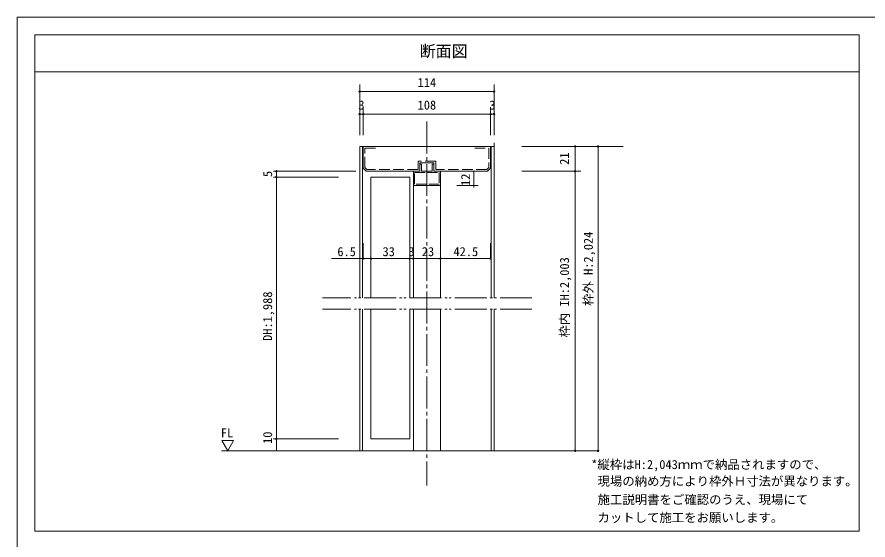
# Model space of a CAD drawing. Units: millimetres on the paper, enlarged 10 times, with parts at other scales. Extents: x -2000 to 2000, y -1385 to 1385.
# Drawn here: x -2000 to 405, y -92 to 1385 of the extents above; entities that cross this region are included whole.
import ezdxf
from ezdxf.enums import TextEntityAlignment as Align

# ---------------------------------------------------------------- set-up
doc = ezdxf.new("R2010")
doc.units = ezdxf.units.MM
doc.header["$LTSCALE"] = 10
doc.header["$PDMODE"] = 32
doc.header["$PDSIZE"] = 4
for name, pattern in [('CHAIN2', [12, 9, -1, 1, -1]), ('DASHED3', [4, 3, -1]), ('DOUBLE_CHAIN2', [12.8, 9, -1, 0.6, -0.6, 0.6, -1])]:
    doc.linetypes.add(name, pattern=pattern)
for name, color, linetype, lineweight in [('1-0_下線', 7, 'Continuous', 20), ('1-1_0', 7, 'Continuous', 20), ('2-0_18', 7, 'Continuous', 20)]:
    doc.layers.add(name, color=color, linetype=linetype, lineweight=lineweight)
doc.styles.add('ＭＳ ゴシック', font='')
doc.styles.get('ＭＳ ゴシック').set_extended_font_data('MS Gothic')

msp = doc.modelspace()

# ---------------------------------------------------------------- linework, layer by layer
at = {"layer": '1-0_下線'}
for p, q in [((-1950, 1335), (380, 1335)), ((-1950, 1335), (380, 1335)), ((-1950, -67.5), (-1950, 1335)), ((380, -67.5), (380, 1335)), ((380, -67.5), (380, 1335)), ((380, -67.5), (380, 1335)), ((380, 1230), (-1950, 1230)), ((-1950, 1230), (380, 1230)), ((380, -67.5), (-1950, -67.5))]:
    msp.add_line(p, q, dxfattribs=at)
for points in [[(380, -67.5), (-1950, -67.5), (-1950, 1335)], [(-1950, 1230), (380, 1230), (-1950, 1230)]]:
    msp.add_lwpolyline(points, dxfattribs=at)
at = {"layer": '1-1_0'}
for p, q in [((-1950, 1335), (380, 1335)), ((380, -67.5), (380, 1335)), ((-1950, 1230), (380, 1230))]:
    msp.add_line(p, q, dxfattribs=at)
msp.add_lwpolyline([(-2000, -1385), (2000, -1385), (2000, 1385), (-2000, 1385)], close=True, dxfattribs=at)
msp.add_lwpolyline([(380, -67.5), (-1950, -67.5), (-1950, 1335)], dxfattribs=at)
at = {"layer": '2-0_18', "color": 4, "lineweight": 9}
for p, q in [((-1031.55, 1194.45), (-1031.55, 1051.64)), ((-651.55, 1194.45), (-651.55, 1051.64)), ((-1031.55, 1174.45), (-651.55, 1174.45)), ((-1031.55, 1130.69), (-1031.55, 1051.64)), ((-1021.55, 1130.69), (-1021.55, 1051.64)), ((-661.55, 1130.69), (-661.55, 1051.64)), ((-651.55, 1130.69), (-651.55, 1051.64)), ((-1021.55, 1110.69), (-1031.55, 1110.69)), ((-661.55, 1110.69), (-1021.55, 1110.69)), ((-651.55, 1110.69), (-661.55, 1110.69))]:
    msp.add_line(p, q, dxfattribs=at)
at = {"layer": '2-0_18', "linetype": 'CHAIN2'}
msp.add_line((-841.55, 1089.37), (-841.55, 61.16), dxfattribs=at)
at = {"layer": '2-0_18'}
for p, q in [((-1031.55, 1019.43), (-1021.55, 1019.43)), ((-1031.55, 591.21), (-1031.55, 1019.43)), ((-1023.22, 591.21), (-1023.22, 1019.43)), ((-1021.55, 1019.43), (-841.55, 1019.43)), ((-1021.55, 1019.43), (-661.55, 1019.43)), ((-1021.55, 957.77), (-1021.55, 1019.43)), ((-651.55, 1019.43), (-661.55, 1019.43)), ((-661.55, 1019.43), (-661.55, 957.77)), ((-659.88, 591.21), (-659.88, 1019.43)), ((-651.55, 591.21), (-651.55, 1029.43)), ((-651.55, 591.21), (-651.55, 1019.43)), ((-573.49, 1019.43), (-286.52, 1019.43)), ((-422.63, 1019.43), (-422.63, 159.66)), ((-357.96, 1019.43), (-357.96, 159.66)), ((-856.55, 969.43), (-856.55, 949.43)), ((-816.55, 954.43), (-816.55, 977.77)), ((-1042.55, 949.43), (-1274.94, 949.43)), ((-1266.8, 159.66), (-1266.8, 949.43)), ((-709.23, 949.43), (-709.23, 903.42)), ((-573.49, 949.43), (-413.1, 949.43)), ((-422.63, 949.43), (-406.71, 949.43)), ((-1091.36, 932.77), (-1274.95, 932.77)), ((-1091.35, 932.77), (-1274.94, 932.77)), ((-999.88, 932.77), (-999.88, 591.21)), ((-999.88, 932.77), (-889.88, 932.77)), ((-889.88, 932.77), (-889.88, 591.21)), ((-879.88, 909.43), (-879.88, 591.21)), ((-803.22, 909.43), (-803.22, 591.21)), ((-757.24, 909.43), (-696.62, 909.43)), ((-1021.55, 745.87), (-1021.55, 702.55)), ((-661.55, 745.87), (-661.55, 702.55)), ((-1110.86, 702.55), (-661.55, 702.55)), ((-1031.55, 159.66), (-1031.55, 559.17)), ((-1023.22, 159.66), (-1023.22, 559.17)), ((-889.88, 559.17), (-889.88, 193)), ((-879.88, 159.66), (-879.88, 559.17)), ((-803.22, 159.66), (-803.22, 559.17)), ((-803.22, 159.66), (-803.22, 559.17)), ((-659.88, 159.66), (-659.88, 559.17)), ((-651.55, 159.66), (-651.55, 559.17)), ((-1091.36, 193), (-1274.95, 193)), ((-357.96, 159.66), (-1422.46, 159.66)), ((-1091.35, 159.66), (-1398.97, 159.66)), ((-422.63, 159.66), (-406.71, 159.66))]:
    msp.add_line(p, q, dxfattribs=at)
at = {"layer": '2-0_18', "linetype": 'DASHED3'}
for p, q in [((-706.55, 1014.43), (-666.55, 1014.43)), ((-666.55, 1014.43), (-666.55, 959.84))]:
    msp.add_line(p, q, dxfattribs=at)
at = {"layer": '2-0_18', "linetype": 'DOUBLE_CHAIN2'}
for p, q in [((-544.65, 591.21), (-1136.99, 591.21)), ((-544.65, 559.17), (-1136.99, 559.17))]:
    msp.add_line(p, q, dxfattribs=at)
at = {"layer": '2-0_18', "linetype": 'DASHED3'}
for points in [[(-1016.55, 959.84), (-1016.55, 1014.43), (-976.55, 1014.43)], [(-816.55, 977.77), (-866.55, 977.77), (-866.55, 954.43), (-1011.14, 954.43), (-1016.55, 959.84)], [(-666.55, 959.84), (-671.95, 954.43), (-816.55, 954.43)]]:
    msp.add_lwpolyline(points, dxfattribs=at)
at = {"layer": '2-0_18'}
for points in [[(-821.55, 949.43), (-821.55, 972.77), (-861.55, 972.77), (-861.55, 949.43), (-1013.22, 949.43), (-1021.55, 957.77)], [(-861.55, 969.43), (-861.55, 949.43), (-879.88, 949.43)], [(-826.55, 969.43), (-826.55, 949.43), (-826.55, 969.43)], [(-826.55, 969.43), (-826.55, 949.43), (-826.55, 954.43), (-826.55, 949.43)], [(-821.55, 969.43), (-821.55, 949.43), (-803.22, 949.43)], [(-821.55, 949.43), (-803.22, 949.43), (-803.22, 909.43), (-841.55, 909.43), (-879.88, 909.43), (-879.88, 949.43), (-861.55, 949.43)], [(-856.55, 949.43), (-826.55, 949.43), (-856.55, 949.43)], [(-661.55, 957.77), (-669.88, 949.43), (-821.55, 949.43)], [(-999.88, 559.17), (-999.88, 193), (-889.88, 193)]]:
    msp.add_lwpolyline(points, dxfattribs=at)
for points in [[(-856.55, 969.43), (-861.55, 969.43), (-861.55, 949.43), (-861.55, 969.43)], [(-856.55, 969.43), (-856.55, 949.43), (-856.55, 954.43), (-856.55, 949.43)], [(-826.55, 969.43), (-821.55, 969.43), (-821.55, 949.43), (-821.55, 969.43)], [(-1404.39, 159.66), (-1387.89, 188.35), (-1421.08, 188.35)]]:
    msp.add_lwpolyline(points, close=True, dxfattribs=at)
at = {"layer": '2-0_18', "linetype": 'DASHED3'}
msp.add_lwpolyline([(-806.55, 912.77), (-841.55, 912.77), (-876.55, 912.77), (-876.55, 946.1), (-841.55, 946.1), (-806.55, 946.1)], close=True, dxfattribs=at)
at = {"layer": '2-0_18', "color": 4}
for p in [(-1031.55, 1174.45), (-651.55, 1174.45), (-1031.55, 1110.69), (-1021.55, 1110.69), (-661.55, 1110.69), (-651.55, 1110.69)]:
    msp.add_point(p, dxfattribs=at)
at = {"layer": '2-0_18'}
for p in [(-422.63, 1019.43), (-357.96, 1019.43), (-1266.8, 949.43), (-422.63, 949.43), (-1266.8, 932.77), (-1021.55, 702.55), (-999.88, 702.55), (-889.88, 702.55), (-879.88, 702.55), (-803.22, 702.55), (-661.55, 702.55), (-1266.81, 193), (-422.63, 159.66), (-357.96, 159.18)]:
    msp.add_point(p, dxfattribs=at)

# ---------------------------------------------------------------- texts
at = {"layer": '1-1_0', "style": 'ＭＳ ゴシック'}
msp.add_text('断面図', height=32.99, dxfattribs=at).set_placement((-861.74, 1261.98), align=Align.BOTTOM_LEFT)
at = {"layer": '2-0_18', "style": 'ＭＳ ゴシック'}
for s, p in [('114', (-867.8, 1179.45)), ('3', (-1035.3, 1115.69)), ('108', (-867.8, 1115.69)), ('3', (-665.3, 1115.69)), ('6.5', (-1094.62, 701.71)), ('33', (-966.92, 701.71)), ('3', (-893.86, 701.71)), ('23', (-855.92, 701.76)), ('42.5', (-766.53, 701.71)), ('FL', (-1424.04, 189.46)), ('*縦枠はH:2,043ｍｍで納品されますので、', (-377.09, 100.17)), ('現場の納め方により枠外Ｈ寸法が異なります。', (-359.31, 53.25)), ('施工説明書をご確認のうえ、現場にて', (-359.07, 0.98)), ('カットして施工をお願いします。', (-359.31, -49.72))]:
    msp.add_text(s, height=25.66, dxfattribs=at).set_placement(p, align=Align.BOTTOM_LEFT)
for s, p in [('21', (-432.47, 967.43)), ('5', (-1271.37, 932.9)), ('12', (-711.71, 907.77)), ('枠外 H:2,024', (-364.96, 568.91)), ('枠内 IH:2,003', (-432.26, 479.28)), ('DH:1,988', (-1271.37, 469.87)), ('10', (-1271.38, 178.91))]:
    msp.add_text(s, height=25.66, rotation=90, dxfattribs=at).set_placement(p, align=Align.BOTTOM_LEFT)

doc.saveas('drawing.dxf')
